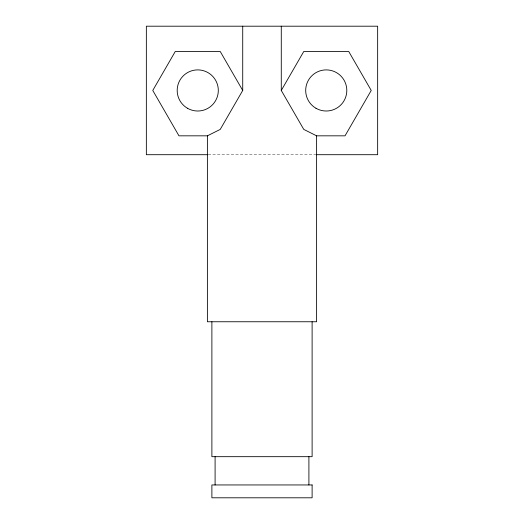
<?xml version="1.0" encoding="UTF-8"?>
<svg xmlns="http://www.w3.org/2000/svg" width="524" height="524" viewBox="0 0 524 524"><rect width="100%" height="100%" fill="white"/><g stroke="black" fill="none" stroke-linecap="round" stroke-linejoin="round"><path stroke-width="0.39" stroke-dasharray="2.62 1.97" d="M208.205 154.704L315.795 154.704"/><path stroke-width="0.79" d="M242.723 90.449L220.237 129.402L207.386 135.827L178.972 135.827L152.772 90.449L175.258 51.503L220.237 51.503L242.723 90.449L242.723 26.2M281.277 90.449L303.763 51.503L348.742 51.503L371.228 90.449L345.028 135.827L316.614 135.827L303.763 129.402L281.277 90.449L281.277 26.2M207.648 154.704L146.347 154.704L146.347 26.2L377.653 26.2L377.653 154.704L316.352 154.704M316.614 135.827L316.614 321.756L207.386 321.756L207.386 135.827M312.114 321.756L312.114 456.679L211.886 456.679L211.886 321.756M308.905 456.679L308.905 484.949M215.095 456.679L215.095 484.949M312.114 484.949L211.886 484.949L211.886 497.8L312.114 497.8L312.114 484.949M315.972 108.258A20.56 20.56 0 0 0 346.809 90.449A20.56 20.56 0 0 0 315.972 72.646A20.56 20.56 0 0 0 315.972 108.258M187.468 108.258A20.56 20.56 0 0 0 218.312 90.449A20.56 20.56 0 0 0 187.468 72.646A20.56 20.56 0 0 0 187.468 108.258"/></g></svg>
